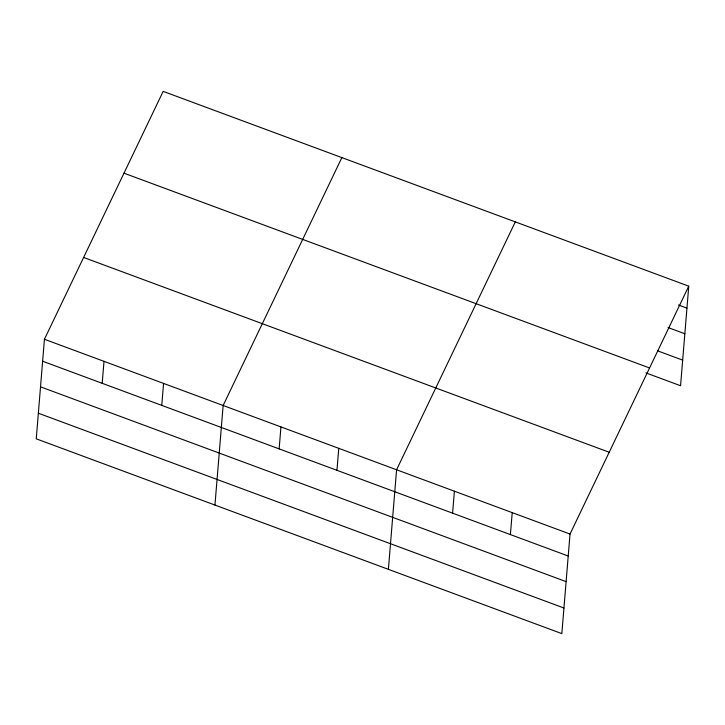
<?xml version="1.0" encoding="UTF-8"?>
<svg xmlns="http://www.w3.org/2000/svg" width="725" height="725" viewBox="0 0 725 725"><rect width="100%" height="100%" fill="white"/><g stroke="black" fill="none" stroke-linecap="round" stroke-linejoin="round"><path stroke-width="1.09" d="M44.433 339.264L36.25 438.833L561.839 633.623L570.022 534.053L688.75 286.167L163.161 91.377L44.433 339.264L570.022 534.053M102.198 383.308L104.001 361.34M161.766 405.384L163.569 383.416M214.953 505.062L223.137 405.493L341.865 157.606M279.143 448.893L280.947 426.916M336.962 470.317L338.765 448.34M388.392 569.342L396.584 469.773L515.303 221.886M452.59 513.173L454.394 491.197M510.4 534.597L512.213 512.62M688.75 286.167L680.567 385.736L645.875 372.886M678.537 305.026L686.947 308.143M668.015 327.519L684.835 333.754M657.439 350.782L682.669 360.135M123.984 173.175L649.573 367.974M83.62 257.457L609.199 452.246M42.63 361.231L568.219 556.021M40.527 386.842L566.116 581.631M38.352 413.223L563.941 608.012"/></g></svg>
